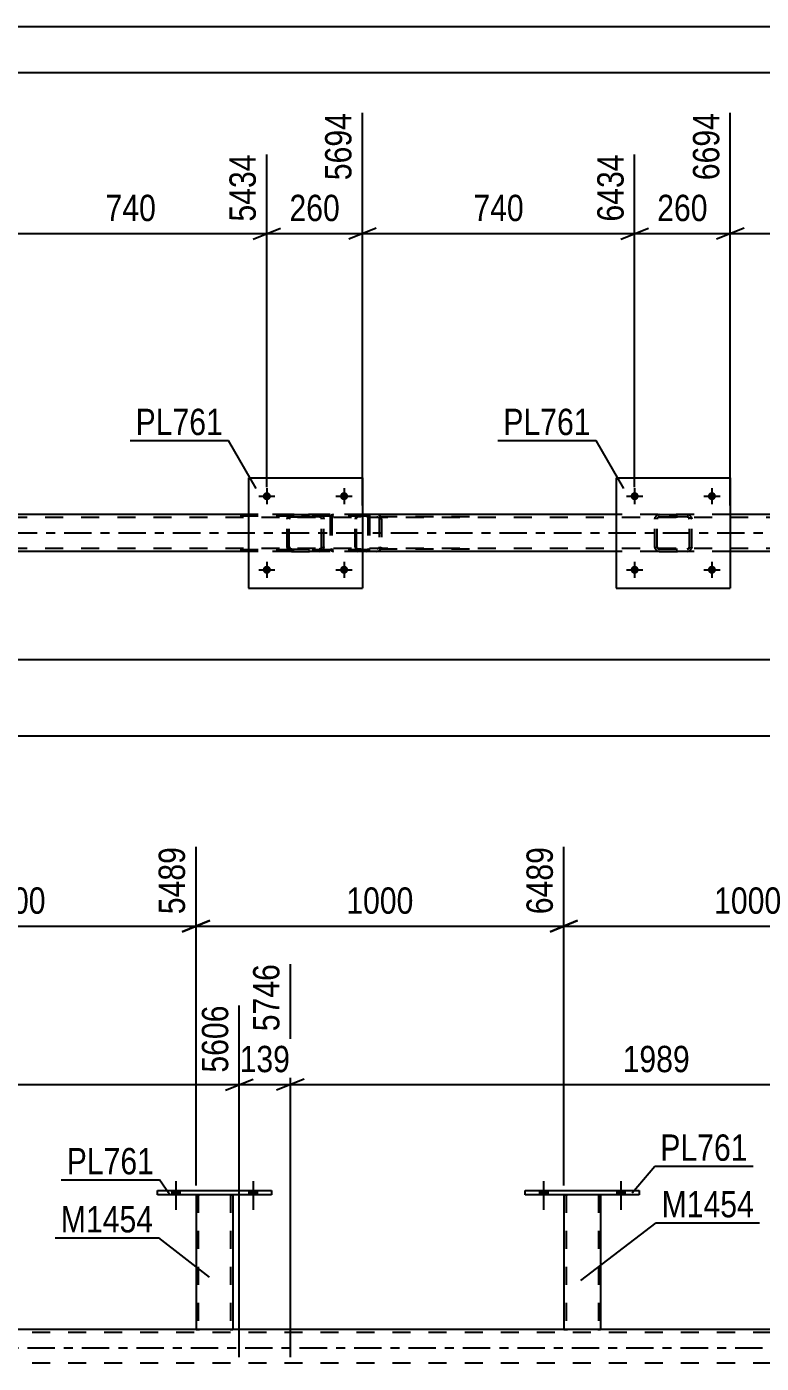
# Model space of a CAD drawing. Header units: millimetres. Extents: x 0 to 841, y 0 to 594.
# Drawn here: x 271.4 to 351.3, y 448.6 to 594 of the extents above; entities that cross this region are included whole.
import ezdxf

# ---------------------------------------------------------------- set-up
doc = ezdxf.new("R2010")
doc.units = ezdxf.units.MM
doc.linetypes.add('DXK_LINE_DOT2', pattern=[3.9198, 1.9599, -1.9599])
doc.linetypes.add('DXK_LINE_DOT3', pattern=[5.9187, 2.979, -0.9799, 0.9799, -0.9799])
doc.styles.add('Arial Narrow', font='ARIALN.TTF', dxfattribs={"height": 0.2})

# ---------------------------------------------------------------- blocks, each defined once
blk = doc.blocks.new('Unknown-814553314-1133')
at = {"color": 5, "linetype": 'Continuous'}
for p, q in [((841, 594), (0, 594)), ((836, 589), (5, 589))]:
    blk.add_line(p, q, dxfattribs=at)
blk = doc.blocks.new('Part-814553314-2933 - 2883')
at = {"color": 2, "linetype": 'Continuous'}
for p, q in [((295.51, 540.94), (267.91, 540.94)), ((335.51, 540.94), (307.91, 540.94)), ((375.51, 540.94), (347.91, 540.94)), ((295.51, 536.94), (267.91, 536.94)), ((335.51, 536.94), (307.91, 536.94)), ((375.51, 536.94), (347.91, 536.94))]:
    blk.add_line(p, q, dxfattribs=at)
at = {"color": 7, "linetype": 'DXK_LINE_DOT2'}
for p, q in [((307.91, 540.94), (295.51, 540.94)), ((347.91, 540.94), (335.51, 540.94)), ((757.51, 540.62), (80.15, 540.62)), ((757.51, 537.26), (80.15, 537.26)), ((307.91, 536.94), (295.51, 536.94)), ((347.91, 536.94), (335.51, 536.94))]:
    blk.add_line(p, q, dxfattribs=at)
at = {"color": 7, "linetype": 'DXK_LINE_DOT3'}
blk.add_line((80.15, 538.94), (757.51, 538.94), dxfattribs=at)
blk = doc.blocks.new('Bolt-814553314-2963 - 2883')
at = {"linetype": 'Continuous'}
for points in [[(297.95, 542.94, -1), (297.07, 542.94, -1)], [(306.35, 542.94, -1), (305.47, 542.94, -1)]]:
    blk.add_hatch(color=1, dxfattribs=at).paths.add_polyline_path(points)
at = {"color": 1, "linetype": 'Continuous'}
for p, q in [((297.51, 543.82), (297.51, 542.06)), ((305.91, 543.82), (305.91, 542.06)), ((296.63, 542.94), (298.39, 542.94)), ((305.03, 542.94), (306.79, 542.94))]:
    blk.add_line(p, q, dxfattribs=at)
blk = doc.blocks.new('Bolt-814553314-2964 - 2883')
at = {"linetype": 'Continuous'}
for points in [[(297.95, 534.94, -1), (297.07, 534.94, -1)], [(306.35, 534.94, -1), (305.47, 534.94, -1)]]:
    blk.add_hatch(color=1, dxfattribs=at).paths.add_polyline_path(points)
at = {"color": 1, "linetype": 'Continuous'}
for p, q in [((296.63, 534.94), (298.39, 534.94)), ((297.51, 535.82), (297.51, 534.06)), ((305.03, 534.94), (306.79, 534.94)), ((305.91, 535.82), (305.91, 534.06))]:
    blk.add_line(p, q, dxfattribs=at)
blk = doc.blocks.new('Part-814553314-3085 - 2883')
at = {"color": 7, "linetype": 'DXK_LINE_DOT2'}
for p, q in [((307.2, 540.8), (307.14, 540.65)), ((307.28, 540.91), (307.2, 540.8)), ((307.39, 540.94), (307.28, 540.91)), ((319.54, 540.94), (307.39, 540.94)), ((308.66, 540.94), (308.66, 540.7)), ((309.67, 540.91), (309.48, 540.94)), ((307.14, 540.65), (307.12, 540.46)), ((307.12, 537.42), (307.12, 540.46)), ((307.25, 540.46), (307.26, 540.56)), ((307.25, 537.42), (307.25, 540.46)), ((307.26, 540.56), (307.29, 540.63)), ((307.29, 540.63), (307.34, 540.69)), ((307.34, 540.69), (307.39, 540.7)), ((319.54, 540.7), (307.39, 540.7)), ((309.48, 540.7), (309.57, 540.69)), ((309.57, 540.69), (309.66, 540.63)), ((309.66, 540.63), (309.71, 540.56)), ((309.71, 540.56), (309.73, 540.46)), ((309.73, 540.46), (309.73, 537.42)), ((309.96, 540.55), (309.94, 540.65)), ((309.98, 540.46), (309.96, 540.55)), ((309.98, 540.46), (309.98, 537.42)), ((307.12, 537.42), (307.14, 537.24)), ((307.14, 537.24), (307.2, 537.08)), ((307.2, 537.08), (307.28, 536.98)), ((307.26, 537.33), (307.25, 537.42)), ((307.29, 537.25), (307.26, 537.33)), ((307.28, 536.98), (307.39, 536.94)), ((307.34, 537.2), (307.29, 537.25)), ((307.39, 537.18), (307.34, 537.2)), ((319.54, 537.18), (307.39, 537.18)), ((319.54, 536.94), (307.39, 536.94)), ((308.66, 536.94), (308.66, 537.18)), ((309.57, 537.2), (309.48, 537.18)), ((309.48, 536.94), (309.67, 536.98)), ((309.66, 537.25), (309.57, 537.2)), ((309.71, 537.33), (309.66, 537.25)), ((309.73, 537.42), (309.71, 537.33)), ((309.94, 537.24), (309.96, 537.34)), ((309.96, 537.34), (309.98, 537.42))]:
    blk.add_line(p, q, dxfattribs=at)
for centre, start, end in [((309.49, 540.45), 23.8494, 68.8059), ((309.49, 537.44), 291.1941, 336.1506)]:
    blk.add_arc(centre, 0.492, start, end, dxfattribs=at)
blk = doc.blocks.new('Bolt-814553314-2981 - 2883')
at = {"linetype": 'Continuous'}
for points in [[(337.95, 542.94, -1), (337.07, 542.94, -1)], [(346.35, 542.94, -1), (345.47, 542.94, -1)]]:
    blk.add_hatch(color=1, dxfattribs=at).paths.add_polyline_path(points)
at = {"color": 1, "linetype": 'Continuous'}
for p, q in [((337.51, 543.82), (337.51, 542.06)), ((345.91, 543.82), (345.91, 542.06)), ((336.63, 542.94), (338.39, 542.94)), ((345.03, 542.94), (346.79, 542.94))]:
    blk.add_line(p, q, dxfattribs=at)
blk = doc.blocks.new('Bolt-814553314-2982 - 2883')
at = {"linetype": 'Continuous'}
for points in [[(337.95, 534.94, -1), (337.07, 534.94, -1)], [(346.35, 534.94, -1), (345.47, 534.94, -1)]]:
    blk.add_hatch(color=1, dxfattribs=at).paths.add_polyline_path(points)
at = {"color": 1, "linetype": 'Continuous'}
for p, q in [((336.63, 534.94), (338.39, 534.94)), ((337.51, 535.82), (337.51, 534.06)), ((345.03, 534.94), (346.79, 534.94)), ((345.91, 535.82), (345.91, 534.06))]:
    blk.add_line(p, q, dxfattribs=at)
blk = doc.blocks.new('Part-814553314-3012 - 2883')
at = {"color": 2, "linetype": 'Continuous'}
for p, q in [((295.51, 544.94), (295.51, 532.94)), ((295.51, 544.94), (307.91, 544.94)), ((307.91, 544.94), (307.91, 532.94)), ((295.51, 532.94), (307.91, 532.94))]:
    blk.add_line(p, q, dxfattribs=at)
blk = doc.blocks.new('Part-814553314-3013 - 2883')
at = {"color": 7, "linetype": 'DXK_LINE_DOT2'}
for p, q in [((300.01, 540.91), (300.19, 540.94)), ((300.19, 540.94), (300.01, 540.91)), ((300.19, 540.94), (303.23, 540.94)), ((300.19, 540.94), (300.19, 540.94)), ((300.19, 540.94), (303.23, 540.94)), ((303.23, 540.94), (303.23, 540.94)), ((303.23, 540.94), (303.41, 540.91)), ((303.41, 540.91), (303.23, 540.94)), ((299.71, 540.46), (299.75, 540.65)), ((299.75, 540.65), (299.71, 540.46)), ((299.71, 537.42), (299.71, 540.46)), ((299.95, 540.46), (299.97, 540.56)), ((299.97, 540.56), (299.95, 540.46)), ((299.95, 537.42), (299.95, 540.46)), ((299.97, 540.56), (300.02, 540.63)), ((300.02, 540.63), (299.97, 540.56)), ((300.02, 540.63), (300.1, 540.69)), ((300.1, 540.69), (300.02, 540.63)), ((300.1, 540.69), (300.19, 540.7)), ((300.19, 540.7), (300.1, 540.69)), ((300.19, 540.7), (303.23, 540.7)), ((300.19, 540.7), (300.19, 540.7)), ((303.23, 540.7), (300.19, 540.7)), ((303.23, 540.7), (303.23, 540.7)), ((303.23, 540.7), (303.32, 540.69)), ((303.32, 540.69), (303.23, 540.7)), ((303.32, 540.69), (303.4, 540.63)), ((303.4, 540.63), (303.32, 540.69)), ((303.4, 540.63), (303.45, 540.56)), ((303.45, 540.56), (303.4, 540.63)), ((303.45, 540.56), (303.47, 540.46)), ((303.47, 540.46), (303.45, 540.56)), ((303.47, 537.42), (303.47, 540.46)), ((303.67, 540.65), (303.71, 540.46)), ((303.71, 540.46), (303.67, 540.65)), ((303.71, 537.42), (303.71, 540.46)), ((299.75, 537.24), (299.71, 537.42)), ((299.71, 537.42), (299.75, 537.24)), ((299.97, 537.33), (299.95, 537.42)), ((299.95, 537.42), (299.97, 537.33)), ((300.02, 537.25), (299.97, 537.33)), ((299.97, 537.33), (300.02, 537.25)), ((300.19, 536.94), (300.01, 536.98)), ((300.01, 536.98), (300.19, 536.94)), ((300.1, 537.2), (300.02, 537.25)), ((300.02, 537.25), (300.1, 537.2)), ((300.19, 537.18), (300.1, 537.2)), ((300.1, 537.2), (300.19, 537.18)), ((300.19, 537.18), (303.23, 537.18)), ((300.19, 537.18), (300.19, 537.18)), ((300.19, 537.18), (303.23, 537.18)), ((300.19, 536.94), (303.23, 536.94)), ((300.19, 536.94), (300.19, 536.94)), ((300.19, 536.94), (303.23, 536.94)), ((303.32, 537.2), (303.23, 537.18)), ((303.23, 537.18), (303.32, 537.2)), ((303.23, 537.18), (303.23, 537.18)), ((303.41, 536.98), (303.23, 536.94)), ((303.23, 536.94), (303.41, 536.98)), ((303.23, 536.94), (303.23, 536.94)), ((303.4, 537.25), (303.32, 537.2)), ((303.32, 537.2), (303.4, 537.25)), ((303.45, 537.33), (303.4, 537.25)), ((303.4, 537.25), (303.45, 537.33)), ((303.47, 537.42), (303.45, 537.33)), ((303.45, 537.33), (303.47, 537.42)), ((303.71, 537.42), (303.67, 537.24)), ((303.67, 537.24), (303.71, 537.42))]:
    blk.add_line(p, q, dxfattribs=at)
at = {"color": 7, "linetype": 'DXK_LINE_DOT3'}
blk.add_line((301.71, 538.94), (301.71, 538.94), dxfattribs=at)
at = {"color": 7, "linetype": 'DXK_LINE_DOT2'}
for centre, start, end in [((300.19, 540.46), 112.5, 157.5), ((300.19, 540.46), 112.5, 157.5), ((303.23, 540.46), 22.5, 67.5), ((303.23, 540.46), 22.5, 67.5), ((300.19, 537.42), 202.5, 247.5), ((300.19, 537.42), 202.5, 247.5), ((303.23, 537.42), 292.5, 337.5), ((303.23, 537.42), 292.5, 337.5)]:
    blk.add_arc(centre, 0.48, start, end, dxfattribs=at)
blk = doc.blocks.new('Part-814553314-3066 - 2883')
at = {"color": 2, "linetype": 'Continuous'}
for p, q in [((335.51, 544.94), (335.51, 532.94)), ((335.51, 544.94), (347.91, 544.94)), ((347.91, 544.94), (347.91, 532.94)), ((335.51, 532.94), (347.91, 532.94))]:
    blk.add_line(p, q, dxfattribs=at)
blk = doc.blocks.new('Part-814553314-3067 - 2883')
at = {"color": 7, "linetype": 'DXK_LINE_DOT2'}
for p, q in [((340, 540.91), (340.19, 540.94)), ((340.19, 540.94), (340, 540.91)), ((340.19, 540.94), (343.23, 540.94)), ((340.19, 540.94), (340.19, 540.94)), ((340.19, 540.94), (343.23, 540.94)), ((343.23, 540.94), (343.23, 540.94)), ((343.23, 540.94), (343.41, 540.91)), ((343.41, 540.91), (343.23, 540.94)), ((339.71, 540.46), (339.74, 540.65)), ((339.74, 540.65), (339.71, 540.46)), ((339.71, 537.42), (339.71, 540.46)), ((339.95, 540.46), (339.96, 540.56)), ((339.96, 540.56), (339.95, 540.46)), ((339.95, 537.42), (339.95, 540.46)), ((339.96, 540.56), (340.02, 540.63)), ((340.02, 540.63), (339.96, 540.56)), ((340.02, 540.63), (340.09, 540.69)), ((340.09, 540.69), (340.02, 540.63)), ((340.09, 540.69), (340.19, 540.7)), ((340.19, 540.7), (340.09, 540.69)), ((340.19, 540.7), (343.23, 540.7)), ((340.19, 540.7), (340.19, 540.7)), ((343.23, 540.7), (340.19, 540.7)), ((343.23, 540.7), (343.23, 540.7)), ((343.23, 540.7), (343.32, 540.69)), ((343.32, 540.69), (343.23, 540.7)), ((343.32, 540.69), (343.4, 540.63)), ((343.4, 540.63), (343.32, 540.69)), ((343.4, 540.63), (343.45, 540.56)), ((343.45, 540.56), (343.4, 540.63)), ((343.45, 540.56), (343.47, 540.46)), ((343.47, 540.46), (343.45, 540.56)), ((343.47, 537.42), (343.47, 540.46)), ((343.67, 540.65), (343.71, 540.46)), ((343.71, 540.46), (343.67, 540.65)), ((343.71, 537.42), (343.71, 540.46)), ((339.74, 537.24), (339.71, 537.42)), ((339.71, 537.42), (339.74, 537.24)), ((339.96, 537.33), (339.95, 537.42)), ((339.95, 537.42), (339.96, 537.33)), ((340.02, 537.25), (339.96, 537.33)), ((339.96, 537.33), (340.02, 537.25)), ((340.19, 536.94), (340, 536.98)), ((340, 536.98), (340.19, 536.94)), ((340.09, 537.2), (340.02, 537.25)), ((340.02, 537.25), (340.09, 537.2)), ((340.19, 537.18), (340.09, 537.2)), ((340.09, 537.2), (340.19, 537.18)), ((340.19, 537.18), (343.23, 537.18)), ((340.19, 537.18), (340.19, 537.18)), ((340.19, 537.18), (343.23, 537.18)), ((340.19, 536.94), (343.23, 536.94)), ((340.19, 536.94), (340.19, 536.94)), ((340.19, 536.94), (343.23, 536.94)), ((343.32, 537.2), (343.23, 537.18)), ((343.23, 537.18), (343.32, 537.2)), ((343.23, 537.18), (343.23, 537.18)), ((343.41, 536.98), (343.23, 536.94)), ((343.23, 536.94), (343.41, 536.98)), ((343.23, 536.94), (343.23, 536.94)), ((343.4, 537.25), (343.32, 537.2)), ((343.32, 537.2), (343.4, 537.25)), ((343.45, 537.33), (343.4, 537.25)), ((343.4, 537.25), (343.45, 537.33)), ((343.47, 537.42), (343.45, 537.33)), ((343.45, 537.33), (343.47, 537.42)), ((343.71, 537.42), (343.67, 537.24)), ((343.67, 537.24), (343.71, 537.42))]:
    blk.add_line(p, q, dxfattribs=at)
at = {"color": 7, "linetype": 'DXK_LINE_DOT3'}
blk.add_line((341.71, 538.94), (341.71, 538.94), dxfattribs=at)
at = {"color": 7, "linetype": 'DXK_LINE_DOT2'}
for centre, start, end in [((340.19, 540.46), 112.5, 157.5), ((340.19, 540.46), 112.5, 157.5), ((343.23, 540.46), 22.5, 67.5), ((343.23, 540.46), 22.5, 67.5), ((340.19, 537.42), 202.5, 247.5), ((340.19, 537.42), 202.5, 247.5), ((343.23, 537.42), 292.5, 337.5), ((343.23, 537.42), 292.5, 337.5)]:
    blk.add_arc(centre, 0.48, start, end, dxfattribs=at)
blk = doc.blocks.new('Part-814553314-3099 - 2883')
at = {"color": 7, "linetype": 'DXK_LINE_DOT2'}
for p, q in [((308.32, 540.94), (292.99, 540.94)), ((308.32, 540.78), (292.99, 540.78)), ((304.43, 540.75), (304.41, 540.62)), ((304.75, 540.94), (304.62, 540.92)), ((304.63, 540.74), (304.68, 540.77)), ((304.68, 540.77), (304.75, 540.78)), ((308.45, 540.92), (308.32, 540.94)), ((308.32, 540.78), (308.39, 540.77)), ((308.39, 540.77), (308.44, 540.74)), ((308.66, 540.62), (308.64, 540.75)), ((304.41, 540.62), (304.41, 537.26)), ((304.58, 540.62), (304.59, 540.69)), ((304.58, 540.62), (304.58, 537.26)), ((304.59, 540.69), (304.63, 540.74)), ((308.44, 540.74), (308.48, 540.69)), ((308.48, 540.69), (308.49, 540.62)), ((308.49, 540.62), (308.49, 537.26)), ((308.66, 540.62), (308.66, 537.26)), ((308.32, 537.1), (292.99, 537.1)), ((308.32, 536.94), (292.99, 536.94)), ((304.41, 537.26), (304.43, 537.14)), ((304.59, 537.2), (304.58, 537.26)), ((304.63, 537.15), (304.59, 537.2)), ((304.62, 536.97), (304.75, 536.94)), ((304.68, 537.12), (304.63, 537.15)), ((304.75, 537.1), (304.68, 537.12)), ((308.39, 537.12), (308.32, 537.1)), ((308.32, 536.94), (308.45, 536.97)), ((308.44, 537.15), (308.39, 537.12)), ((308.48, 537.2), (308.44, 537.15)), ((308.49, 537.26), (308.48, 537.2)), ((308.64, 537.14), (308.66, 537.26))]:
    blk.add_line(p, q, dxfattribs=at)
for centre, start, end in [((304.73, 540.61), 110.7583, 155.68), ((308.34, 540.61), 24.32, 69.2417), ((304.73, 537.28), 204.32, 249.2417), ((308.34, 537.28), 290.7583, 335.68)]:
    blk.add_arc(centre, 0.331, start, end, dxfattribs=at)
blk = doc.blocks.new('Part-814553314-3994 - 3897')
at = {"color": 2, "linetype": 'Continuous'}
for p, q in [((289.81, 452.32), (253.81, 452.32)), ((329.81, 452.32), (293.81, 452.32)), ((369.81, 452.32), (333.81, 452.32))]:
    blk.add_line(p, q, dxfattribs=at)
at = {"color": 7, "linetype": 'DXK_LINE_DOT2'}
for p, q in [((293.81, 452.32), (289.81, 452.32)), ((333.81, 452.32), (329.81, 452.32)), ((791.36, 452), (70.25, 452)), ((791.36, 448.64), (70.25, 448.64))]:
    blk.add_line(p, q, dxfattribs=at)
at = {"color": 7, "linetype": 'DXK_LINE_DOT3'}
blk.add_line((70.25, 450.32), (791.36, 450.32), dxfattribs=at)
blk = doc.blocks.new('Bolt-814553314-4153 - 3897')
at = {"linetype": 'Continuous'}
for points in [[(327.17, 466.96), (328.05, 466.96), (328.05, 467.44), (327.17, 467.44)], [(335.57, 466.96), (336.45, 466.96), (336.45, 467.44), (335.57, 467.44)]]:
    blk.add_hatch(color=1, dxfattribs=at).paths.add_polyline_path(points)
at = {"color": 1, "linetype": 'Continuous'}
for p, q in [((327.61, 468.44), (327.61, 465.32)), ((336.01, 468.44), (336.01, 465.32)), ((327.17, 467.44), (327.17, 466.96)), ((328.05, 467.44), (328.05, 466.96)), ((335.57, 467.44), (335.57, 466.96)), ((336.45, 467.44), (336.45, 466.96))]:
    blk.add_line(p, q, dxfattribs=at)
blk = doc.blocks.new('Bolt-814553314-4154 - 3897')
at = {"linetype": 'Continuous'}
for points in [[(327.17, 466.96), (328.05, 466.96), (328.05, 467.44), (327.17, 467.44)], [(335.57, 466.96), (336.45, 466.96), (336.45, 467.44), (335.57, 467.44)]]:
    blk.add_hatch(color=1, dxfattribs=at).paths.add_polyline_path(points)
at = {"color": 1, "linetype": 'Continuous'}
for p, q in [((327.61, 468.44), (327.61, 465.32)), ((336.01, 468.44), (336.01, 465.32)), ((327.17, 467.44), (327.17, 466.96)), ((328.05, 467.44), (328.05, 466.96)), ((335.57, 467.44), (335.57, 466.96)), ((336.45, 467.44), (336.45, 466.96))]:
    blk.add_line(p, q, dxfattribs=at)
blk = doc.blocks.new('Part-814553314-4174 - 3897')
at = {"color": 2, "linetype": 'Continuous'}
for p, q in [((285.61, 467.44), (298.01, 467.44)), ((285.61, 466.96), (285.61, 467.44)), ((298.01, 466.96), (285.61, 466.96)), ((298.01, 467.44), (298.01, 466.96))]:
    blk.add_line(p, q, dxfattribs=at)
blk = doc.blocks.new('Part-814553314-4179 - 3897')
at = {"color": 7, "linetype": 'DXK_LINE_DOT2'}
for p, q in [((289.81, 466.97), (289.81, 466.97)), ((289.81, 466.97), (289.81, 466.96)), ((289.81, 466.96), (289.81, 466.97)), ((289.85, 466.97), (289.81, 466.97)), ((289.81, 466.97), (289.85, 466.97)), ((289.95, 466.97), (289.85, 466.97)), ((289.85, 466.97), (289.95, 466.97)), ((290.11, 466.97), (289.95, 466.97)), ((289.95, 466.97), (290.11, 466.97)), ((290.05, 466.97), (290.05, 466.97)), ((290.05, 466.97), (290.05, 452.32)), ((290.07, 466.97), (290.05, 466.97)), ((290.05, 466.97), (290.07, 466.97)), ((290.12, 466.97), (290.07, 466.97)), ((290.07, 466.97), (290.12, 466.97)), ((293.51, 466.97), (290.11, 466.97)), ((293.51, 466.97), (290.11, 466.97)), ((293.42, 466.97), (290.12, 466.97)), ((290.12, 466.97), (290.2, 466.97)), ((293.5, 466.97), (290.2, 466.97)), ((293.5, 466.97), (293.42, 466.97)), ((293.55, 466.97), (293.5, 466.97)), ((293.5, 466.97), (293.55, 466.97)), ((293.51, 466.97), (293.67, 466.97)), ((293.67, 466.97), (293.51, 466.97)), ((293.57, 466.97), (293.55, 466.97)), ((293.55, 466.97), (293.57, 466.97)), ((293.57, 466.97), (293.57, 466.97)), ((293.57, 466.97), (293.57, 452.32)), ((293.67, 466.97), (293.77, 466.97)), ((293.77, 466.97), (293.67, 466.97)), ((293.77, 466.97), (293.81, 466.97)), ((293.81, 466.97), (293.77, 466.97)), ((293.81, 466.97), (293.81, 466.97)), ((293.81, 466.97), (293.81, 466.96)), ((293.81, 466.96), (293.81, 466.97)), ((289.81, 452.32), (289.85, 452.32)), ((289.85, 452.32), (289.95, 452.32)), ((289.95, 452.32), (290.11, 452.32)), ((290.07, 452.32), (290.05, 452.32)), ((290.05, 452.32), (290.07, 452.32)), ((290.12, 452.32), (290.07, 452.32)), ((290.07, 452.32), (290.12, 452.32)), ((293.51, 452.32), (290.11, 452.32)), ((293.42, 452.32), (290.12, 452.32)), ((290.12, 452.32), (290.2, 452.32)), ((293.55, 452.32), (290.2, 452.32)), ((293.5, 452.32), (293.42, 452.32)), ((293.55, 452.32), (293.5, 452.32)), ((293.51, 452.32), (293.67, 452.32)), ((293.57, 452.32), (293.55, 452.32)), ((293.55, 452.32), (293.57, 452.32)), ((293.67, 452.32), (293.77, 452.32)), ((293.77, 452.32), (293.81, 452.32))]:
    blk.add_line(p, q, dxfattribs=at)
at = {"color": 2, "linetype": 'Continuous'}
for p, q in [((289.81, 466.96), (289.81, 452.32)), ((293.81, 466.96), (293.81, 452.32)), ((289.85, 452.32), (289.81, 452.32)), ((289.95, 452.32), (289.85, 452.32)), ((290.11, 452.32), (289.95, 452.32)), ((293.51, 452.32), (290.11, 452.32)), ((293.67, 452.32), (293.51, 452.32)), ((293.77, 452.32), (293.67, 452.32)), ((293.81, 452.32), (293.77, 452.32))]:
    blk.add_line(p, q, dxfattribs=at)
blk = doc.blocks.new('Bolt-814553314-4253 - 3897')
at = {"linetype": 'Continuous'}
for points in [[(287.17, 466.96), (288.05, 466.96), (288.05, 467.44), (287.17, 467.44)], [(295.57, 466.96), (296.45, 466.96), (296.45, 467.44), (295.57, 467.44)]]:
    blk.add_hatch(color=1, dxfattribs=at).paths.add_polyline_path(points)
at = {"color": 1, "linetype": 'Continuous'}
for p, q in [((287.61, 468.44), (287.61, 465.32)), ((296.01, 468.44), (296.01, 465.32)), ((287.17, 467.44), (287.17, 466.96)), ((288.05, 467.44), (288.05, 466.96)), ((295.57, 467.44), (295.57, 466.96)), ((296.45, 467.44), (296.45, 466.96))]:
    blk.add_line(p, q, dxfattribs=at)
blk = doc.blocks.new('Bolt-814553314-4254 - 3897')
at = {"linetype": 'Continuous'}
for points in [[(287.17, 466.96), (288.05, 466.96), (288.05, 467.44), (287.17, 467.44)], [(295.57, 466.96), (296.45, 466.96), (296.45, 467.44), (295.57, 467.44)]]:
    blk.add_hatch(color=1, dxfattribs=at).paths.add_polyline_path(points)
at = {"color": 1, "linetype": 'Continuous'}
for p, q in [((287.61, 468.44), (287.61, 465.32)), ((296.01, 468.44), (296.01, 465.32)), ((287.17, 467.44), (287.17, 466.96)), ((288.05, 467.44), (288.05, 466.96)), ((295.57, 467.44), (295.57, 466.96)), ((296.45, 467.44), (296.45, 466.96))]:
    blk.add_line(p, q, dxfattribs=at)
blk = doc.blocks.new('Part-814553314-4292 - 3897')
at = {"color": 2, "linetype": 'Continuous'}
for p, q in [((325.61, 467.44), (338.01, 467.44)), ((325.61, 466.96), (325.61, 467.44)), ((338.01, 466.96), (325.61, 466.96)), ((338.01, 467.44), (338.01, 466.96))]:
    blk.add_line(p, q, dxfattribs=at)
blk = doc.blocks.new('Part-814553314-4309 - 3897')
at = {"color": 7, "linetype": 'DXK_LINE_DOT2'}
for p, q in [((329.81, 466.97), (329.81, 466.97)), ((329.81, 466.97), (329.81, 466.96)), ((329.81, 466.96), (329.81, 466.97)), ((329.84, 466.97), (329.81, 466.97)), ((329.81, 466.97), (329.84, 466.97)), ((329.95, 466.97), (329.84, 466.97)), ((329.84, 466.97), (329.95, 466.97)), ((330.1, 466.97), (329.95, 466.97)), ((329.95, 466.97), (330.1, 466.97)), ((330.05, 466.97), (330.05, 466.97)), ((330.05, 466.97), (330.05, 452.32)), ((330.06, 466.97), (330.05, 466.97)), ((330.05, 466.97), (330.06, 466.97)), ((330.12, 466.97), (330.06, 466.97)), ((330.06, 466.97), (330.12, 466.97)), ((333.51, 466.97), (330.1, 466.97)), ((333.51, 466.97), (330.1, 466.97)), ((333.42, 466.97), (330.12, 466.97)), ((330.12, 466.97), (330.19, 466.97)), ((333.5, 466.97), (330.19, 466.97)), ((333.5, 466.97), (333.42, 466.97)), ((333.55, 466.97), (333.5, 466.97)), ((333.5, 466.97), (333.55, 466.97)), ((333.51, 466.97), (333.67, 466.97)), ((333.67, 466.97), (333.51, 466.97)), ((333.57, 466.97), (333.55, 466.97)), ((333.55, 466.97), (333.57, 466.97)), ((333.57, 466.97), (333.57, 466.97)), ((333.57, 466.97), (333.57, 452.32)), ((333.67, 466.97), (333.77, 466.97)), ((333.77, 466.97), (333.67, 466.97)), ((333.77, 466.97), (333.81, 466.97)), ((333.81, 466.97), (333.77, 466.97)), ((333.81, 466.97), (333.81, 466.97)), ((333.81, 466.97), (333.81, 466.96)), ((333.81, 466.96), (333.81, 466.97)), ((329.81, 452.32), (329.84, 452.32)), ((329.84, 452.32), (329.95, 452.32)), ((329.95, 452.32), (330.1, 452.32)), ((330.06, 452.32), (330.05, 452.32)), ((330.05, 452.32), (330.06, 452.32)), ((330.12, 452.32), (330.06, 452.32)), ((330.06, 452.32), (330.12, 452.32)), ((333.51, 452.32), (330.1, 452.32)), ((333.42, 452.32), (330.12, 452.32)), ((330.12, 452.32), (330.19, 452.32)), ((333.55, 452.32), (330.19, 452.32)), ((333.5, 452.32), (333.42, 452.32)), ((333.55, 452.32), (333.5, 452.32)), ((333.51, 452.32), (333.67, 452.32)), ((333.57, 452.32), (333.55, 452.32)), ((333.55, 452.32), (333.57, 452.32)), ((333.67, 452.32), (333.77, 452.32)), ((333.77, 452.32), (333.81, 452.32))]:
    blk.add_line(p, q, dxfattribs=at)
at = {"color": 2, "linetype": 'Continuous'}
for p, q in [((329.81, 466.96), (329.81, 452.32)), ((333.81, 466.96), (333.81, 452.32)), ((329.84, 452.32), (329.81, 452.32)), ((329.95, 452.32), (329.84, 452.32)), ((330.1, 452.32), (329.95, 452.32)), ((333.51, 452.32), (330.1, 452.32)), ((333.67, 452.32), (333.51, 452.32)), ((333.77, 452.32), (333.67, 452.32)), ((333.81, 452.32), (333.77, 452.32))]:
    blk.add_line(p, q, dxfattribs=at)
blk = doc.blocks.new('StraightDimension-814553314-20025 - 2883')
at = {"color": 7, "linetype": 'Continuous'}
for p, q in [((347.91, 541.94), (347.91, 584.62)), ((377.51, 543.94), (377.51, 580.12)), ((349.41, 572.11), (346.41, 570.91)), ((347.91, 571.51), (377.51, 571.51)), ((376.01, 570.91), (379.01, 572.11))]:
    blk.add_line(p, q, dxfattribs=at)
at = {"color": 0}
blk.add_wipeout([(366.05, 572.26), (366.05, 576.46), (359.36, 576.46), (359.36, 572.26)], dxfattribs=at)
at = {"color": 3, "style": 'Arial Narrow'}
blk.add_text('740', height=2.863, dxfattribs=at).set_placement((359.96, 572.86))
at = {"color": 0, "linetype": 'Continuous'}
blk.add_wipeout([(376.91, 580.72), (372.71, 580.72), (372.71, 572.21), (376.91, 572.21)], dxfattribs=at)
at = {"color": 3, "linetype": 'Continuous', "style": 'Arial Narrow'}
blk.add_text('7434', height=2.863, rotation=90.0002, dxfattribs=at).set_placement((376.31, 572.81))
blk = doc.blocks.new('StraightDimension-814553314-20029 - 2883')
at = {"color": 7, "linetype": 'Continuous'}
for p, q in [((267.91, 541.94), (267.91, 584.62)), ((297.51, 543.94), (297.51, 580.12)), ((269.41, 572.11), (266.41, 570.91)), ((267.91, 571.51), (297.51, 571.51)), ((296.01, 570.91), (299.01, 572.11))]:
    blk.add_line(p, q, dxfattribs=at)
at = {"color": 0}
blk.add_wipeout([(286.05, 572.26), (286.05, 576.46), (279.37, 576.46), (279.37, 572.26)], dxfattribs=at)
at = {"color": 3, "style": 'Arial Narrow'}
blk.add_text('740', height=2.863, dxfattribs=at).set_placement((279.97, 572.86))
at = {"color": 0, "linetype": 'Continuous'}
blk.add_wipeout([(296.91, 580.72), (292.71, 580.72), (292.71, 572.21), (296.91, 572.21)], dxfattribs=at)
at = {"color": 3, "linetype": 'Continuous', "style": 'Arial Narrow'}
blk.add_text('5434', height=2.863, rotation=90.0002, dxfattribs=at).set_placement((296.31, 572.81))
blk = doc.blocks.new('StraightDimension-814553314-20028 - 2883')
at = {"color": 7, "linetype": 'Continuous'}
for p, q in [((307.91, 541.94), (307.91, 584.62)), ((297.51, 543.94), (297.51, 580.12)), ((296.01, 570.91), (299.01, 572.11)), ((297.51, 571.51), (307.91, 571.51)), ((309.41, 572.11), (306.41, 570.91))]:
    blk.add_line(p, q, dxfattribs=at)
at = {"color": 0}
blk.add_wipeout([(306.05, 572.26), (306.05, 576.46), (299.37, 576.46), (299.37, 572.26)], dxfattribs=at)
at = {"color": 3, "style": 'Arial Narrow'}
blk.add_text('260', height=2.863, dxfattribs=at).set_placement((299.97, 572.86))
at = {"color": 0, "linetype": 'Continuous'}
blk.add_wipeout([(307.31, 585.22), (303.11, 585.22), (303.11, 576.71), (307.31, 576.71)], dxfattribs=at)
at = {"color": 3, "linetype": 'Continuous', "style": 'Arial Narrow'}
blk.add_text('5694', height=2.863, rotation=90.0002, dxfattribs=at).set_placement((306.71, 577.31))
blk = doc.blocks.new('StraightDimension-814553314-3327 - 2883')
at = {"color": 7, "linetype": 'Continuous'}
blk.add_line((79.51, 516.89), (793.6, 516.89), dxfattribs=at)
blk = doc.blocks.new('StraightDimension-814553314-7676 - 2883')
at = {"color": 7, "linetype": 'Continuous'}
blk.add_line((80.15, 525.17), (792.96, 525.17), dxfattribs=at)
blk = doc.blocks.new('StraightDimension-814553314-20026 - 2883')
at = {"color": 7, "linetype": 'Continuous'}
for p, q in [((347.91, 541.94), (347.91, 584.62)), ((337.51, 543.94), (337.51, 580.12)), ((336.01, 570.91), (339.01, 572.11)), ((337.51, 571.51), (347.91, 571.51)), ((349.41, 572.11), (346.41, 570.91))]:
    blk.add_line(p, q, dxfattribs=at)
at = {"color": 0}
blk.add_wipeout([(346.05, 572.26), (346.05, 576.46), (339.36, 576.46), (339.36, 572.26)], dxfattribs=at)
at = {"color": 3, "style": 'Arial Narrow'}
blk.add_text('260', height=2.863, dxfattribs=at).set_placement((339.96, 572.86))
at = {"color": 0, "linetype": 'Continuous'}
blk.add_wipeout([(347.31, 585.22), (343.11, 585.22), (343.11, 576.71), (347.31, 576.71)], dxfattribs=at)
at = {"color": 3, "linetype": 'Continuous', "style": 'Arial Narrow'}
blk.add_text('6694', height=2.863, rotation=90.0002, dxfattribs=at).set_placement((346.71, 577.31))
blk = doc.blocks.new('StraightDimension-814553314-20027 - 2883')
at = {"color": 7, "linetype": 'Continuous'}
for p, q in [((307.91, 541.94), (307.91, 584.62)), ((337.51, 543.94), (337.51, 580.12)), ((309.41, 572.11), (306.41, 570.91)), ((307.91, 571.51), (337.51, 571.51)), ((336.01, 570.91), (339.01, 572.11))]:
    blk.add_line(p, q, dxfattribs=at)
at = {"color": 0}
blk.add_wipeout([(326.05, 572.26), (326.05, 576.46), (319.37, 576.46), (319.37, 572.26)], dxfattribs=at)
at = {"color": 3, "style": 'Arial Narrow'}
blk.add_text('740', height=2.863, dxfattribs=at).set_placement((319.97, 572.86))
at = {"color": 0, "linetype": 'Continuous'}
blk.add_wipeout([(336.91, 580.72), (332.71, 580.72), (332.71, 572.21), (336.91, 572.21)], dxfattribs=at)
at = {"color": 3, "linetype": 'Continuous', "style": 'Arial Narrow'}
blk.add_text('6434', height=2.863, rotation=90.0002, dxfattribs=at).set_placement((336.31, 572.81))
blk = doc.blocks.new('StraightDimension-814553314-5410 - 3897')
at = {"color": 7, "linetype": 'Continuous'}
for p, q in [((300.08, 449.32), (300.08, 492.06)), ((379.64, 449.32), (379.64, 487.56)), ((301.58, 479.55), (298.58, 478.35)), ((300.08, 478.95), (379.64, 478.95)), ((378.14, 478.35), (381.14, 479.55))]:
    blk.add_line(p, q, dxfattribs=at)
at = {"color": 0}
blk.add_wipeout([(344.12, 479.7), (344.12, 483.9), (335.6, 483.9), (335.6, 479.7)], dxfattribs=at)
at = {"color": 3, "style": 'Arial Narrow'}
blk.add_text('1989', height=2.863, dxfattribs=at).set_placement((336.2, 480.3))
at = {"color": 0, "linetype": 'Continuous'}
blk.add_wipeout([(379.04, 488.16), (374.84, 488.16), (374.84, 479.65), (379.04, 479.65)], dxfattribs=at)
at = {"color": 3, "linetype": 'Continuous', "style": 'Arial Narrow'}
blk.add_text('7735', height=2.863, rotation=90.0002, dxfattribs=at).set_placement((378.44, 480.25))
blk = doc.blocks.new('StraightDimension-814553314-13881 - 3897')
at = {"color": 7, "linetype": 'Continuous'}
for p, q in [((289.81, 467.97), (289.81, 504.79)), ((329.81, 467.97), (329.81, 504.79)), ((291.31, 496.78), (288.31, 495.58)), ((289.81, 496.18), (329.81, 496.18)), ((328.31, 495.58), (331.31, 496.78))]:
    blk.add_line(p, q, dxfattribs=at)
at = {"color": 0}
blk.add_wipeout([(314.06, 496.93), (314.06, 501.13), (305.55, 501.13), (305.55, 496.93)], dxfattribs=at)
at = {"color": 3, "style": 'Arial Narrow'}
blk.add_text('1000', height=2.863, dxfattribs=at).set_placement((306.15, 497.53))
at = {"color": 0, "linetype": 'Continuous'}
blk.add_wipeout([(329.21, 505.39), (325.01, 505.39), (325.01, 496.88), (329.21, 496.88)], dxfattribs=at)
at = {"color": 3, "linetype": 'Continuous', "style": 'Arial Narrow'}
blk.add_text('6489', height=2.863, rotation=90.0002, dxfattribs=at).set_placement((328.61, 497.48))
blk = doc.blocks.new('StraightDimension-814553314-5429 - 3897')
at = {"color": 7, "linetype": 'Continuous'}
for p, q in [((300.08, 449.32), (300.08, 492.06)), ((294.51, 449.32), (294.51, 487.56)), ((293.01, 478.35), (296.01, 479.55)), ((294.51, 478.95), (300.08, 478.95)), ((301.58, 479.55), (298.58, 478.35))]:
    blk.add_line(p, q, dxfattribs=at)
at = {"color": 0}
blk.add_wipeout([(300.64, 479.7), (300.64, 483.9), (293.95, 483.9), (293.95, 479.7)], dxfattribs=at)
at = {"color": 3, "style": 'Arial Narrow'}
blk.add_text('139', height=2.863, dxfattribs=at).set_placement((294.55, 480.3))
at = {"color": 0, "linetype": 'Continuous'}
blk.add_wipeout([(299.48, 492.66), (295.28, 492.66), (295.28, 484.15), (299.48, 484.15)], dxfattribs=at)
at = {"color": 3, "linetype": 'Continuous', "style": 'Arial Narrow'}
blk.add_text('5746', height=2.863, rotation=90.0002, dxfattribs=at).set_placement((298.88, 484.75))
blk = doc.blocks.new('StraightDimension-814553314-5448 - 3897')
at = {"color": 7, "linetype": 'Continuous'}
for p, q in [((214.95, 449.32), (214.95, 492.06)), ((294.51, 449.32), (294.51, 487.56)), ((216.45, 479.55), (213.45, 478.35)), ((214.95, 478.95), (294.51, 478.95)), ((293.01, 478.35), (296.01, 479.55))]:
    blk.add_line(p, q, dxfattribs=at)
at = {"color": 0}
blk.add_wipeout([(258.98, 479.7), (258.98, 483.9), (250.47, 483.9), (250.47, 479.7)], dxfattribs=at)
at = {"color": 3, "style": 'Arial Narrow'}
blk.add_text('1989', height=2.863, dxfattribs=at).set_placement((251.07, 480.3))
at = {"color": 0, "linetype": 'Continuous'}
blk.add_wipeout([(293.91, 488.16), (289.71, 488.16), (289.71, 479.65), (293.91, 479.65)], dxfattribs=at)
at = {"color": 3, "linetype": 'Continuous', "style": 'Arial Narrow'}
blk.add_text('5606', height=2.863, rotation=90.0002, dxfattribs=at).set_placement((293.31, 480.25))
blk = doc.blocks.new('StraightDimension-814553314-13880 - 3897')
at = {"color": 7, "linetype": 'Continuous'}
for p, q in [((329.81, 467.97), (329.81, 504.79)), ((369.81, 467.97), (369.81, 504.79)), ((331.31, 496.78), (328.31, 495.58)), ((329.81, 496.18), (369.81, 496.18)), ((368.31, 495.58), (371.31, 496.78))]:
    blk.add_line(p, q, dxfattribs=at)
at = {"color": 0}
blk.add_wipeout([(354.06, 496.93), (354.06, 501.13), (345.55, 501.13), (345.55, 496.93)], dxfattribs=at)
at = {"color": 3, "style": 'Arial Narrow'}
blk.add_text('1000', height=2.863, dxfattribs=at).set_placement((346.15, 497.53))
at = {"color": 0, "linetype": 'Continuous'}
blk.add_wipeout([(369.21, 505.39), (365.01, 505.39), (365.01, 496.88), (369.21, 496.88)], dxfattribs=at)
at = {"color": 3, "linetype": 'Continuous', "style": 'Arial Narrow'}
blk.add_text('7489', height=2.863, rotation=90.0002, dxfattribs=at).set_placement((368.61, 497.48))
blk = doc.blocks.new('StraightDimension-814553314-13882 - 3897')
at = {"color": 7, "linetype": 'Continuous'}
for p, q in [((249.81, 467.97), (249.81, 504.79)), ((289.81, 467.97), (289.81, 504.79)), ((251.31, 496.78), (248.31, 495.58)), ((249.81, 496.18), (289.81, 496.18)), ((288.31, 495.58), (291.31, 496.78))]:
    blk.add_line(p, q, dxfattribs=at)
at = {"color": 0}
blk.add_wipeout([(274.07, 496.93), (274.07, 501.13), (265.55, 501.13), (265.55, 496.93)], dxfattribs=at)
at = {"color": 3, "style": 'Arial Narrow'}
blk.add_text('1000', height=2.863, dxfattribs=at).set_placement((266.15, 497.53))
at = {"color": 0, "linetype": 'Continuous'}
blk.add_wipeout([(289.21, 505.39), (285.01, 505.39), (285.01, 496.88), (289.21, 496.88)], dxfattribs=at)
at = {"color": 3, "linetype": 'Continuous', "style": 'Arial Narrow'}
blk.add_text('5489', height=2.863, rotation=90.0002, dxfattribs=at).set_placement((288.61, 497.48))
blk = doc.blocks.new('Mark-814553314-3008 - 2883')
at = {"color": 0}
blk.add_wipeout([(292.74, 549.59), (292.74, 552.59), (283.24, 552.59), (283.24, 549.59)], dxfattribs=at)
blk.add_wipeout([(292.74, 549.59), (292.74, 552.59), (283.24, 552.59), (283.24, 549.59)], dxfattribs=at)
at = {"color": 30, "linetype": 'Continuous'}
for p in [(282.64, 548.99), (296.34, 543.79)]:
    blk.add_line(p, (293.34, 548.99), dxfattribs=at)
at = {"color": 3, "style": 'Arial Narrow'}
blk.add_text('PL761', height=2.863, dxfattribs=at).set_placement((283.24, 549.59))
blk = doc.blocks.new('Mark-814553314-3062 - 2883')
at = {"color": 0}
blk.add_wipeout([(332.74, 549.59), (332.74, 552.59), (323.23, 552.59), (323.23, 549.59)], dxfattribs=at)
blk.add_wipeout([(332.74, 549.59), (332.74, 552.59), (323.23, 552.59), (323.23, 549.59)], dxfattribs=at)
at = {"color": 30, "linetype": 'Continuous'}
for p in [(322.63, 548.99), (336.34, 543.79)]:
    blk.add_line(p, (333.34, 548.99), dxfattribs=at)
at = {"color": 3, "style": 'Arial Narrow'}
blk.add_text('PL761', height=2.863, dxfattribs=at).set_placement((323.23, 549.59))
blk = doc.blocks.new('Mark-814553314-4170 - 3897')
at = {"color": 0}
blk.add_wipeout([(285.25, 469.19), (285.25, 472.19), (275.75, 472.19), (275.75, 469.19)], dxfattribs=at)
blk.add_wipeout([(285.25, 469.19), (285.25, 472.19), (275.75, 472.19), (275.75, 469.19)], dxfattribs=at)
at = {"color": 30, "linetype": 'Continuous'}
for p in [(275.15, 468.59), (286.97, 466.96)]:
    blk.add_line(p, (285.85, 468.59), dxfattribs=at)
at = {"color": 3, "style": 'Arial Narrow'}
blk.add_text('PL761', height=2.863, dxfattribs=at).set_placement((275.75, 469.19))
blk = doc.blocks.new('Mark-814553314-4175 - 3897')
at = {"color": 0}
blk.add_wipeout([(285.16, 462.87), (285.16, 465.87), (275.11, 465.87), (275.11, 462.87)], dxfattribs=at)
blk.add_wipeout([(285.16, 462.87), (285.16, 465.87), (275.11, 465.87), (275.11, 462.87)], dxfattribs=at)
at = {"color": 30, "linetype": 'Continuous'}
for p in [(274.51, 462.27), (291.28, 458.01)]:
    blk.add_line(p, (285.76, 462.27), dxfattribs=at)
at = {"color": 3, "style": 'Arial Narrow'}
blk.add_text('M1454', height=2.863, dxfattribs=at).set_placement((275.11, 462.87))
blk = doc.blocks.new('Mark-814553314-4288 - 3897')
at = {"color": 0}
blk.add_wipeout([(349.81, 470.66), (349.81, 473.66), (340.3, 473.66), (340.3, 470.66)], dxfattribs=at)
blk.add_wipeout([(349.81, 470.66), (349.81, 473.66), (340.3, 473.66), (340.3, 470.66)], dxfattribs=at)
at = {"color": 30, "linetype": 'Continuous'}
for p, q in [((337.24, 467.16), (339.7, 470.06)), ((339.7, 470.06), (350.41, 470.06))]:
    blk.add_line(p, q, dxfattribs=at)
at = {"color": 3, "style": 'Arial Narrow'}
blk.add_text('PL761', height=2.863, dxfattribs=at).set_placement((340.3, 470.66))
blk = doc.blocks.new('Mark-814553314-4305 - 3897')
at = {"color": 0}
blk.add_wipeout([(350.5, 464.51), (350.5, 467.51), (340.44, 467.51), (340.44, 464.51)], dxfattribs=at)
blk.add_wipeout([(350.5, 464.51), (350.5, 467.51), (340.44, 467.51), (340.44, 464.51)], dxfattribs=at)
at = {"color": 30, "linetype": 'Continuous'}
for p, q in [((331.66, 457.63), (339.84, 463.91)), ((339.84, 463.91), (351.1, 463.91))]:
    blk.add_line(p, q, dxfattribs=at)
at = {"color": 3, "style": 'Arial Narrow'}
blk.add_text('M1454', height=2.863, dxfattribs=at).set_placement((340.44, 464.51))

msp = doc.modelspace()

# ---------------------------------------------------------------- block references
for name in ['Unknown-814553314-1133', 'Part-814553314-3012 - 2883', 'Bolt-814553314-2963 - 2883', 'Part-814553314-3066 - 2883', 'Bolt-814553314-2981 - 2883', 'Part-814553314-2933 - 2883', 'Part-814553314-3099 - 2883', 'Part-814553314-3013 - 2883', 'Part-814553314-3085 - 2883', 'Part-814553314-3067 - 2883', 'Bolt-814553314-2964 - 2883', 'Bolt-814553314-2982 - 2883', 'Bolt-814553314-4253 - 3897', 'Bolt-814553314-4254 - 3897', 'Bolt-814553314-4153 - 3897', 'Bolt-814553314-4154 - 3897', 'Part-814553314-4174 - 3897', 'Part-814553314-4179 - 3897', 'Part-814553314-4292 - 3897', 'Part-814553314-4309 - 3897', 'Part-814553314-3994 - 3897']:
    msp.add_blockref(name, (0, 0))

# ---------------------------------------------------------------- next in the draw order: block references
for name in ['StraightDimension-814553314-20029 - 2883', 'StraightDimension-814553314-20025 - 2883', 'StraightDimension-814553314-3327 - 2883', 'StraightDimension-814553314-5410 - 3897']:
    msp.add_blockref(name, (0, 0))

# ---------------------------------------------------------------- next in the draw order: block references
for name in ['StraightDimension-814553314-20028 - 2883', 'StraightDimension-814553314-20026 - 2883', 'StraightDimension-814553314-7676 - 2883', 'StraightDimension-814553314-13881 - 3897']:
    msp.add_blockref(name, (0, 0))

# ---------------------------------------------------------------- next in the draw order: block references
for name in ['StraightDimension-814553314-20027 - 2883', 'Mark-814553314-3008 - 2883', 'StraightDimension-814553314-13880 - 3897', 'StraightDimension-814553314-5429 - 3897']:
    msp.add_blockref(name, (0, 0))

# ---------------------------------------------------------------- next in the draw order: block references
for name in ['Mark-814553314-3062 - 2883', 'StraightDimension-814553314-5448 - 3897', 'Mark-814553314-4288 - 3897']:
    msp.add_blockref(name, (0, 0))

# ---------------------------------------------------------------- next in the draw order: block references
for name in ['StraightDimension-814553314-13882 - 3897', 'Mark-814553314-4305 - 3897', 'Mark-814553314-4175 - 3897']:
    msp.add_blockref(name, (0, 0))

# ---------------------------------------------------------------- next in the draw order: block references
msp.add_blockref('Mark-814553314-4170 - 3897', (0, 0))

doc.saveas('drawing.dxf')
